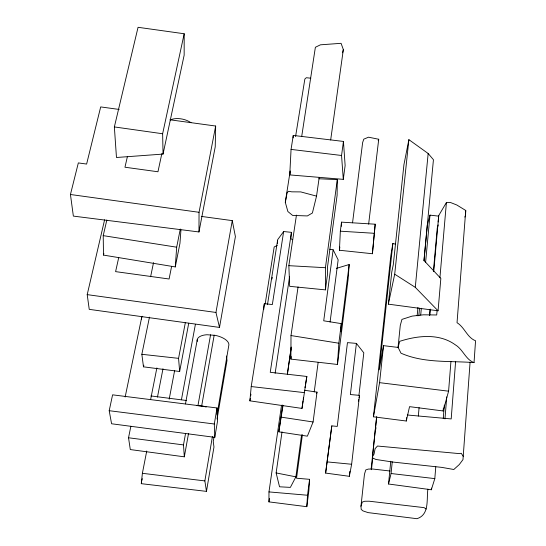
<?xml version="1.0" encoding="UTF-8"?>
<svg xmlns="http://www.w3.org/2000/svg" width="546" height="546" viewBox="0 0 546 546"><rect width="100%" height="100%" fill="white"/><g stroke="black" fill="none" stroke-linecap="round" stroke-linejoin="round"><path stroke-width="0.82" d="M184.186 33.756L184.159 55.153L163.049 154.081L116.469 157.494L114.36 126.931L138.056 27.3L184.186 33.756L162.633 133.756L163.049 154.081M296.451 215.097L288.841 265.677L289.687 286.329L325.409 289.878L325.43 267.711L337.312 179.6L318.83 178.76M302.409 434.664L296.526 478.221L309.589 479.327L308.838 490.997L306.804 506.695L268.946 501.876L268.973 491.912L281.538 405.193M119.151 109.439L100.689 106.92L86.623 164.059L78.337 162.92L70.441 194.499L73.355 216.1L198.969 231.961L199.044 212.292L215.656 126.03L169.942 119.786M336.309 268.4L349.174 264.523L348.164 278.713L337.469 364.469L290.895 359.111L291.004 335.558L298.055 286.984M337.312 179.6L337.107 195.311L327.429 267.533L327.402 274.972L325.409 289.878M215.656 126.03L215.233 146.785L198.969 231.961M433.77 271.191L438.731 215.527L446.41 202.532L450.47 202.505L456.777 204.982L465.745 210.476L465.52 215.711L464.803 217.083M339.435 250.252L340.335 231.19L341.516 222.147L375.198 224.201L372.406 253.733L339.435 250.252L339.851 247.004M341.318 226.317L341.516 222.147M289.749 174.911L291.059 149.406L293.257 135.422L343.441 141.434L345.133 165.499L343.298 179.354L289.749 174.911L290.254 171.669M293.12 137.906L293.257 135.422M306.804 506.695L307.521 495.242L309.589 479.327M337.469 364.469L338.848 343.216L341.305 323.621L323.717 320.809L333.135 249.775L329.825 249.242M341.305 323.621L340.765 331.77L349.174 264.523M437.073 310.756L436.704 314.981L423.471 314.81L412.155 316.107L401.938 319.396L400.266 325.491L398.061 347.304L400.989 353.18C423.839 363.336 449.699 360.708 474.037 362.612L475.559 340.752C467.205 337.715 464.646 327.327 457.029 322.706L465.745 210.476M106.839 220.018L103.221 235.64L103.494 255.098L175.273 266.926L176.679 247.195L180.303 229.013M376.576 417.219L372.372 457.91L375.989 459.479L392.717 462.032L441.864 467.39L453.808 469.499L459.275 464.564L462.981 459.609L470.079 362.196M180.951 229.921L179.955 243.311L175.273 266.926M277.395 243.311L277.621 240.383M455.617 361.445L451.194 418.932L407.316 415.001M444.983 418.898L446.73 396.901M395.324 244.137L392.861 243.496L390.806 255.815L373.437 416.796L406.285 421.021L409.548 406.654L443.147 410.961L448.594 391.189L450.935 361.479M390.772 461.254L388.513 484.002L431.32 489.762L434.814 478.617L435.776 466.81M443.147 410.961L443.352 408.408M443.256 418.584L444.342 405.091M431.32 489.762L431.456 488.097M372.406 253.733L375.198 224.201M390.097 471.021L372.57 469.007L368.216 469.089L365.738 469.983L364.448 474.31L360.967 506.258L361.213 509.418L362.994 510.906L368.065 512.605L416.946 518.7C429.757 514.666 426.392 499.365 427.9 489.134M439.919 277.777L446.41 202.532M438.063 310.804L440.84 278.467L423.996 260.51L433.435 159.719L428.16 153.501L408.886 139.653L403.931 164.694L393.291 264.694L391.782 271.942L388.342 304.149L438.063 310.804L415.281 287.339L394.703 274.194L408.886 139.653M438.172 221.963L438.731 215.527M429.456 315.465L429.989 309.521M433.401 271.328L437.264 228.037L438.22 224.932M429.866 315.049L430.405 309.104M418.325 416.072L419.089 407.589M291.441 232.35L270.243 372.304L306.845 376.46L301.993 408.422L249.884 400.846L251.221 386.554L264.332 303.672L272.345 304.552L283.654 231.531L291.441 232.35L290.875 238.008L291.168 238.882L292.608 239.742M420.713 315.069L421.341 308.292M425.587 262.558L429.995 215.131L438.465 216.114M406.285 421.021L406.599 417.642M417.151 315.841L417.949 307.364M418.809 315.786L419.526 308.169M423.962 260.804L427.286 225.273L429.995 215.131M415.281 287.339L428.16 153.501M263.766 309.343L264.332 303.672M388.513 484.002L391.079 473.525L392.24 461.773M213.95 437.387L213.247 441.571L213.971 447.01L206.47 491.373L141.298 483.674L142.383 473.3L146.738 451.003M371.137 469.11L376.733 416.571M371.471 469.697L372.747 457.787M375.778 429.245L375.955 427.559M392.861 243.496L379.265 369.854L383.538 345.652L398.443 347.468M373.437 416.796L379.579 382.657L383.538 345.652M358.954 395.188L363.807 352.846L356.408 343.393L347.461 342.622L337.257 426.399L331.804 425.887L325.614 473.082L349.324 476.31L349.904 471.273M349.324 476.31L351.638 464.257L359.514 395.365L350.368 394.54L356.408 343.393M368.639 224.16L378.726 139.257L368.536 137.189L363.786 139.155L362.646 142.54L352.545 222.809M325.614 473.082L331.804 425.887M330.084 322.031L338.158 259.862L333.135 249.775M282.691 405.03L278.822 431.845L307.378 436.172L313.09 421.976L317.014 392.13L304.627 390.26M314.223 391.96L318.141 362.414M282.023 431.845L276.133 472.938L279.532 486.793L290.37 487.387L295.891 476.842L301.569 434.889M343.298 179.354L341.55 155.48L343.441 141.434M301.993 408.422L303.03 400.866M303.255 399.187L303.487 397.508M330.671 139.967L343.338 49.59L341.079 43.318L320.434 44.82L315.376 47.277L301.692 136.534M290.895 359.111L291.257 356.62M290.206 170.932L285.305 202.334L287.879 211.527L292.629 215.431L307.337 215.929L312.394 213.008L316.537 196.13L319.192 177.593M268.946 501.876L269.431 498.518M287.373 373.99L291.264 347.051M287.373 374.379L291.271 347.386M278.822 431.845L283.005 405.589M275.143 373.273L289.592 276.569M267.485 304.668L277.682 239.653L283.654 231.531M271.976 279.02L272.236 277.341M295.577 136.527L304.852 79.04L306.313 77.716L310.817 78.215M249.884 400.846L250.28 398.341M250.675 395.836L250.942 394.171M265.172 303.972L274.174 246.976L277.231 245.434M304.975 387.667L305.241 386.063M305.507 384.466L306.845 376.46M214.79 437.353L217.465 421.546L217.035 407.971L112.585 394.833L109.2 410.701L111.575 423.771L214.79 437.353L214.305 423.996L217.035 407.971M206.47 491.373L204.859 480.917L212.414 436.554M217.062 414.428L228.74 345.734A16.052 7.453 9.9 0 0 215.158 335.346L206.934 334.739A16.052 7.453 9.9 0 0 197.318 341.427M217.076 419L227 360.497L226.542 356.012M104.607 219.785L87.203 294.628L89.237 309.35L219.506 327.423L235.401 236.602L232.268 220.625L201.338 216.407M197.959 405.576L210.579 334.766M219.506 327.423L215.957 312.455L232.268 220.625M201.658 406.04L214.175 335.21M130.869 426.262L128.528 437.769L130.296 449.563L184.323 456.825L188.513 433.544M184.323 456.825L183.483 444.915L185.579 433.347M185.476 403.91L197.29 339.455M358.442 401.167L358.749 399.508M359.056 397.857L359.514 395.365M181.429 399.761L195.407 324.297M149.461 317.144L141.851 354.299L143.482 366.837L179.654 371.492L188.725 323.246M169.192 399.174L174.604 370.7M179.654 371.492L178.562 358.353L185.319 322.72M285.305 202.334L287.162 192.513L288.67 191.298L291.769 191.837L300.75 191.905L316.537 196.13M157.466 397.106L162.995 368.741M141.298 483.674L141.619 482.002M141.946 480.33L142.274 478.658M150.6 399.658L156.873 367.915M171.594 266.462L169.089 278.999L115.595 271.628L118.728 257.555M143.482 366.837L143.816 365.178M125.15 397.01L141.66 317.574M150.607 276.72L153.535 262.619M388.342 304.149L394.703 274.194M161.855 153.576L157.958 171.765L124.966 167.226L127.423 156.504M103.494 255.098L103.863 253.474M342.595 52.791L343.338 49.59M398.061 347.304L399.733 341.325C417.567 335.531 439.257 333.128 455.309 344.813C462.967 349.344 465.67 359.65 474.037 362.612M360.967 506.258L362.251 502.095L364.748 501.255L369.151 501.208L424.078 507.63L426.228 509.043M378.194 140.697L378.726 139.257M316.414 393.673L317.014 392.13M372.338 456.92L374.051 454.095L375.116 448.635L377.484 446.034L459.343 453.617L461.261 453.276L463.363 456.572M196.464 405.542L202.668 406.176A16.517 6.955 9.8 0 1 206.163 407.036M288.841 265.677L325.43 267.711M340.335 231.19L374.147 233.285M268.973 491.912L307.521 495.242M327.341 461.916L351.638 464.257M141.851 354.299L178.562 358.353M251.221 386.554L304.634 392.663M391.079 473.525L434.814 478.617M291.059 149.406L341.55 155.48M142.383 473.3L204.859 480.917M379.579 382.657L448.594 391.189M109.2 410.701L214.305 423.996M150.894 395.932L186.35 400.477M128.528 437.769L183.483 444.915M70.441 194.499L199.044 212.292M87.203 294.628L215.957 312.455M114.36 126.931L162.633 133.756M281.333 417.171L313.09 421.976M103.221 235.64L176.679 247.195M291.004 335.558L338.848 343.216M276.133 472.938L295.891 476.842M170.359 119.867A15.22 8.9 12.4 0 1 190.991 122.7M141.448 319.082A12.415 5.829 11.2 0 1 142.69 316.27"/></g></svg>
